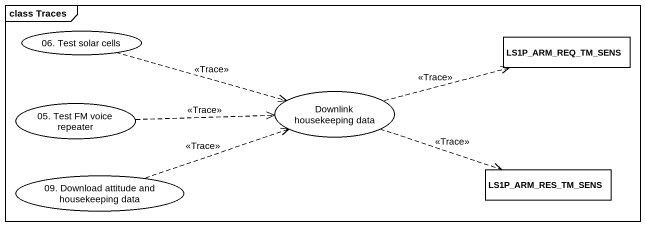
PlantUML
@startuml
mainframe class Traces
allowmixing
hide circle
hide empty members
usecase "06. Test solar cells" as u06_Test_solar_cells
class LS1P_ARM_REQ_TM_SENS
usecase "Downlink housekeeping data" as Downlink_housekeeping_data
usecase "05. Test FM voice repeater" as u05_Test_FM_voice_repeater
usecase "09. Download attitude and housekeeping data" as u09_Download_attitude_and
class LS1P_ARM_RES_TM_SENS
u06_Test_solar_cells .right.> Downlink_housekeeping_data : <<Trace>>
Downlink_housekeeping_data .right.> LS1P_ARM_REQ_TM_SENS : <<Trace>>
Downlink_housekeeping_data .right.> LS1P_ARM_RES_TM_SENS : <<Trace>>
u05_Test_FM_voice_repeater .right.> Downlink_housekeeping_data : <<Trace>>
u09_Download_attitude_and .right.> Downlink_housekeeping_data : <<Trace>>
@enduml
